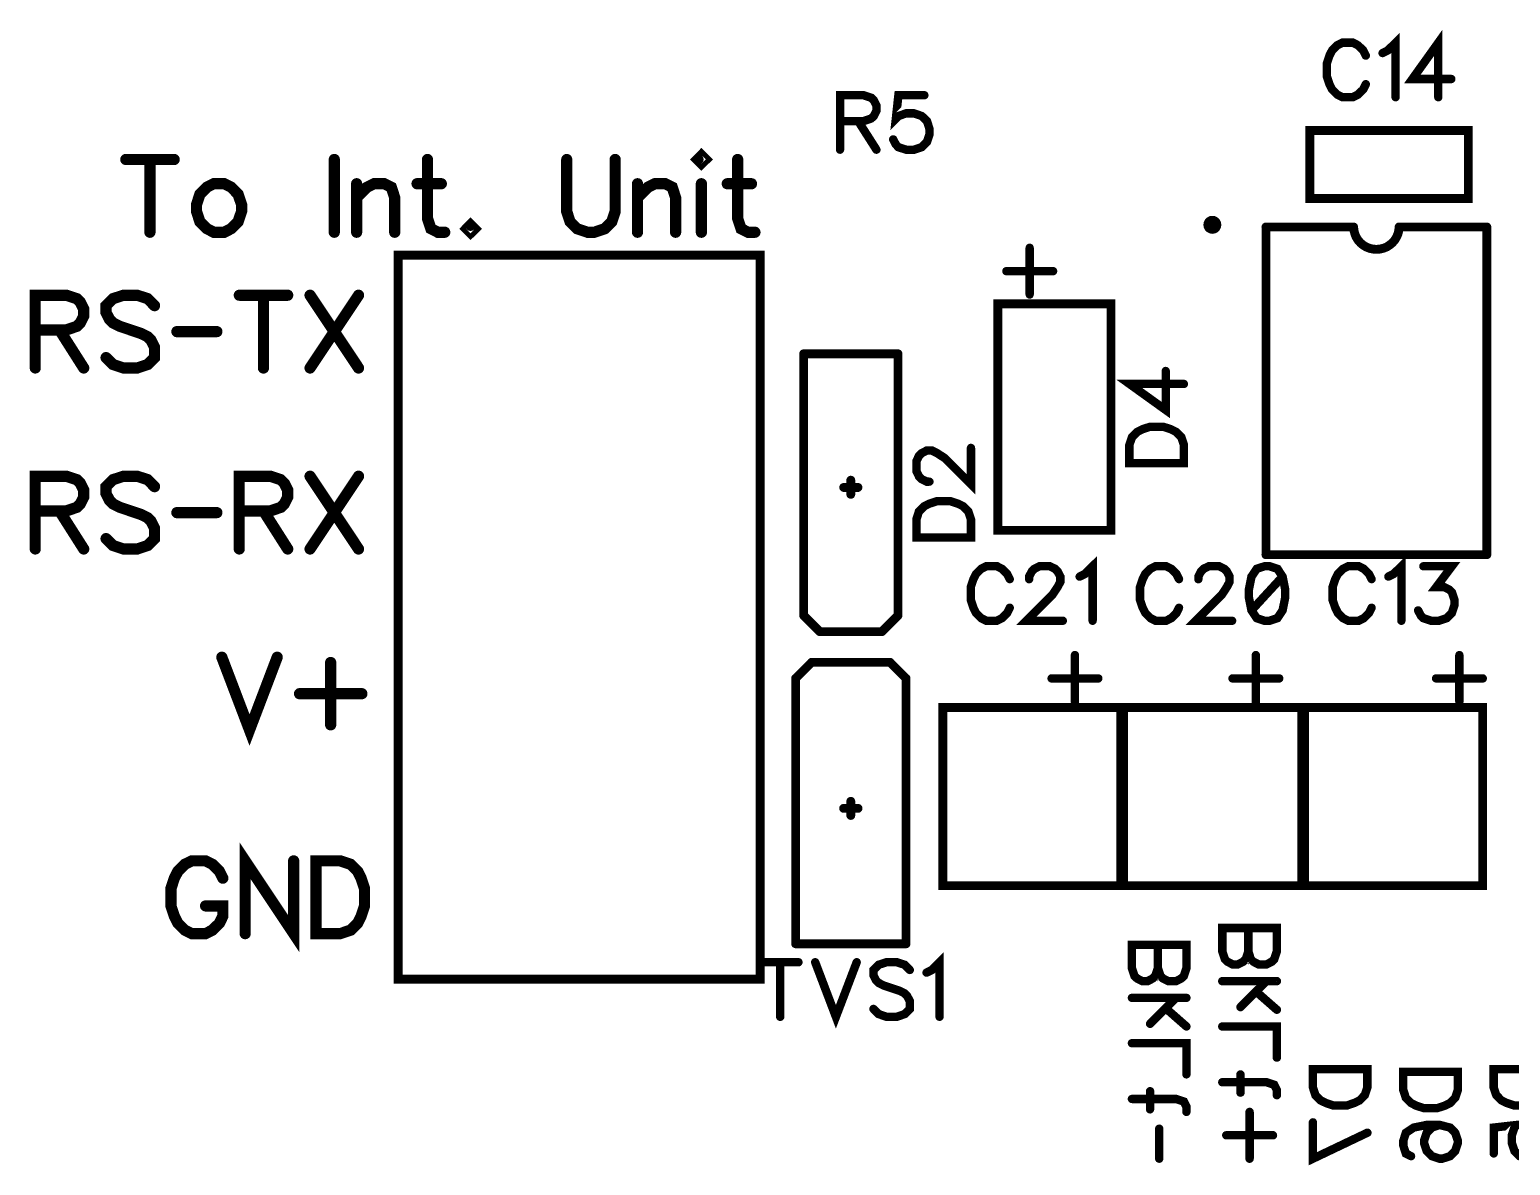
# Model space of a CAD drawing. Extents: x 0.01 to 6.15, y 0 to 8.66.
# Drawn here: x 0.092 to 1.729, y 3.075 to 4.33 of the extents above; entities that cross this region are included whole.
import ezdxf

# ---------------------------------------------------------------- set-up
doc = ezdxf.new("R2010")
doc.units = 0
doc.layers.add('Top_Silk', color=2, linetype='CONTINUOUS')

msp = doc.modelspace()

# ---------------------------------------------------------------- linework, layer by layer
at = {"layer": 'Top_Silk', "linetype": 'CONTINUOUS'}
for points, const_width in [([(1.5878, 4.3044), (1.5936, 4.3073), (1.6022, 4.3158), (1.6022, 4.2556)], 0.0093), ([(1.6494, 4.2556), (1.6494, 4.3158), (1.6207, 4.2757), (1.6637, 4.2757)], 0.0093), ([(1.5693, 4.3016), (1.5664, 4.3073), (1.5606, 4.313), (1.5549, 4.3159), (1.5435, 4.3159), (1.5377, 4.313), (1.532, 4.3073), (1.5291, 4.3016), (1.5262, 4.2929), (1.5262, 4.2786), (1.5291, 4.27), (1.532, 4.2642), (1.5377, 4.2585), (1.5435, 4.2556), (1.5549, 4.2556), (1.5606, 4.2585), (1.5664, 4.2642), (1.5693, 4.27)], 0.0093), ([(0.9881, 4.2291), (1.0139, 4.2291), (1.0225, 4.2321), (1.0255, 4.2349), (1.0283, 4.2406), (1.0283, 4.2464), (1.0255, 4.2521), (1.0225, 4.255), (1.0139, 4.2579), (0.9881, 4.2579), (0.9881, 4.1976)], 0.0093), ([(1.0813, 4.2578), (1.0526, 4.2578), (1.0498, 4.232), (1.0526, 4.2348), (1.0612, 4.2378), (1.0698, 4.2378), (1.0784, 4.2348), (1.0842, 4.2291), (1.087, 4.2205), (1.087, 4.2148), (1.0842, 4.2062), (1.0784, 4.2004), (1.0698, 4.1976), (1.0612, 4.1976), (1.0526, 4.2004), (1.0498, 4.2033), (1.0468, 4.209)], 0.0093), ([(1.0082, 4.2291), (1.0283, 4.1976)], 0.0093), ([(1.6826, 4.1436), (1.5073, 4.1436), (1.5073, 4.2188), (1.6826, 4.2188), (1.6826, 4.1436)], 0.0098), ([(0.1984, 4.1868), (0.252, 4.1868)], 0.0124), ([(0.2252, 4.1868), (0.2252, 4.1064)], 0.0124), ([(0.429, 4.1868), (0.429, 4.1064)], 0.0124), ([(0.532, 4.1868), (0.532, 4.1217), (0.5358, 4.1103), (0.5435, 4.1064), (0.5511, 4.1064)], 0.0124), ([(0.6859, 4.1868), (0.6859, 4.1294), (0.6897, 4.1179), (0.6974, 4.1103), (0.7089, 4.1064), (0.7165, 4.1064), (0.728, 4.1103), (0.7357, 4.1179), (0.7395, 4.1294), (0.7395, 4.1868)], 0.0124), ([(0.831, 4.1868), (0.8348, 4.183), (0.8387, 4.1868), (0.8348, 4.1907), (0.831, 4.1868)], 0.0124), ([(0.8749, 4.1868), (0.8749, 4.1217), (0.8787, 4.1103), (0.8864, 4.1064), (0.894, 4.1064)], 0.0124), ([(0.2958, 4.16), (0.2882, 4.1562), (0.2805, 4.1485), (0.2767, 4.137), (0.2767, 4.1294), (0.2805, 4.1179), (0.2882, 4.1103), (0.2958, 4.1064), (0.3073, 4.1064), (0.315, 4.1103), (0.3226, 4.1179), (0.3265, 4.1294), (0.3265, 4.137), (0.3226, 4.1485), (0.315, 4.1562), (0.3073, 4.16), (0.2958, 4.16)], 0.0124), ([(0.4537, 4.16), (0.4537, 4.1064)], 0.0124), ([(0.4537, 4.1447), (0.4652, 4.1562), (0.4729, 4.16), (0.4843, 4.16), (0.492, 4.1562), (0.4958, 4.1447), (0.4958, 4.1064)], 0.0124), ([(0.5205, 4.16), (0.5473, 4.16)], 0.0124), ([(0.7642, 4.16), (0.7642, 4.1064)], 0.0124), ([(0.7642, 4.1447), (0.7757, 4.1562), (0.7834, 4.16), (0.7948, 4.16), (0.8025, 4.1562), (0.8063, 4.1447), (0.8063, 4.1064)], 0.0124), ([(0.8348, 4.16), (0.8348, 4.1064)], 0.0124), ([(0.8634, 4.16), (0.8902, 4.16)], 0.0124), ([(0.5796, 4.1141), (0.5758, 4.1102), (0.5796, 4.1064), (0.5835, 4.1102), (0.5796, 4.1141)], 0.0124), ([(1.3996, 4.1096), (1.4012, 4.1099), (1.4026, 4.1106), (1.4037, 4.1117), (1.4044, 4.1131), (1.4046, 4.1146), (1.4044, 4.1162), (1.4037, 4.1175), (1.4026, 4.1186), (1.4012, 4.1194), (1.3996, 4.1196), (1.3981, 4.1194), (1.3967, 4.1186), (1.3956, 4.1175), (1.3949, 4.1162), (1.3947, 4.1146), (1.3949, 4.1131), (1.3956, 4.1117), (1.3967, 4.1106), (1.3981, 4.1099), (1.3996, 4.1096)], 0.0098), ([(1.4589, 4.1122), (1.4589, 3.7501)], 0.0098), ([(1.4589, 4.1122), (1.5558, 4.1122)], 0.0098), ([(1.5558, 4.1122), (1.5562, 4.1083), (1.5572, 4.1045), (1.5587, 4.1009), (1.5608, 4.0976), (1.5633, 4.0947), (1.5663, 4.0922), (1.5697, 4.0901), (1.5733, 4.0887), (1.5771, 4.0878), (1.581, 4.0875), (1.5849, 4.0878), (1.5887, 4.0887), (1.5923, 4.0901), (1.5956, 4.0922), (1.5986, 4.0947), (1.6012, 4.0976), (1.6032, 4.1009), (1.6048, 4.1045), (1.6057, 4.1083), (1.6061, 4.1122)], 0.0098), ([(1.6061, 4.1122), (1.703, 4.1122)], 0.0098), ([(1.703, 4.1122), (1.703, 3.7501)], 0.0098), ([(1.1977, 4.0892), (1.1977, 4.0376)], 0.0093), ([(0.4997, 4.081), (0.8997, 4.081), (0.8997, 3.281), (0.4997, 3.281), (0.4997, 4.081)], 0.0098), ([(1.1719, 4.0634), (1.2236, 4.0634)], 0.0093), ([(0.0984, 3.9985), (0.1328, 3.9985), (0.1443, 4.0024), (0.1482, 4.0062), (0.152, 4.0138), (0.152, 4.0215), (0.1482, 4.0291), (0.1443, 4.033), (0.1328, 4.0368), (0.0984, 4.0368), (0.0984, 3.9564)], 0.0124), ([(0.2303, 4.0253), (0.2227, 4.033), (0.2112, 4.0368), (0.1959, 4.0368), (0.1844, 4.033), (0.1767, 4.0253), (0.1767, 4.0177), (0.1806, 4.01), (0.1844, 4.0062), (0.192, 4.0024), (0.215, 3.9947), (0.2227, 3.9909), (0.2265, 3.987), (0.2303, 3.9794), (0.2303, 3.9679), (0.2227, 3.9603), (0.2112, 3.9564), (0.1959, 3.9564), (0.1844, 3.9603), (0.1767, 3.9679)], 0.0124), ([(0.3239, 4.0368), (0.3775, 4.0368)], 0.0124), ([(0.3507, 4.0368), (0.3507, 3.9564)], 0.0124), ([(0.4022, 4.0368), (0.4558, 3.9564)], 0.0124), ([(0.4558, 4.0368), (0.4022, 3.9564)], 0.0124), ([(1.2876, 4.0274), (1.1624, 4.0274), (1.1624, 3.777), (1.2876, 3.777), (1.2876, 4.0274)], 0.0098), ([(0.1252, 3.9985), (0.152, 3.9564)], 0.0124), ([(0.255, 3.9966), (0.2992, 3.9966)], 0.0124), ([(0.9478, 3.9721), (0.9478, 3.6829)], 0.0098), ([(0.9478, 3.9721), (1.0521, 3.9721)], 0.0098), ([(1.0521, 3.9721), (1.0521, 3.6829)], 0.0098), ([(1.3682, 3.9388), (1.308, 3.9388), (1.3481, 3.91), (1.3481, 3.9531)], 0.0093), ([(1.3079, 3.8513), (1.3682, 3.8513), (1.3682, 3.8714), (1.3653, 3.88), (1.3596, 3.8858), (1.3538, 3.8887), (1.3453, 3.8915), (1.3309, 3.8915), (1.3223, 3.8887), (1.3166, 3.8858), (1.3108, 3.88), (1.3079, 3.8714), (1.3079, 3.8513)], 0.0093), ([(1.0869, 3.8308), (1.084, 3.8308), (1.0783, 3.8336), (1.0754, 3.8365), (1.0726, 3.8423), (1.0726, 3.8537), (1.0754, 3.8594), (1.0783, 3.8623), (1.084, 3.8652), (1.0897, 3.8652), (1.0955, 3.8623), (1.1041, 3.8566), (1.1328, 3.8279), (1.1328, 3.8681)], 0.0093), ([(0.0984, 3.7985), (0.1328, 3.7985), (0.1443, 3.8024), (0.1482, 3.8062), (0.152, 3.8138), (0.152, 3.8215), (0.1482, 3.8291), (0.1443, 3.833), (0.1328, 3.8368), (0.0984, 3.8368), (0.0984, 3.7564)], 0.0124), ([(0.2303, 3.8253), (0.2227, 3.833), (0.2112, 3.8368), (0.1959, 3.8368), (0.1844, 3.833), (0.1767, 3.8253), (0.1767, 3.8177), (0.1806, 3.81), (0.1844, 3.8062), (0.192, 3.8024), (0.215, 3.7947), (0.2227, 3.7909), (0.2265, 3.787), (0.2303, 3.7794), (0.2303, 3.7679), (0.2227, 3.7603), (0.2112, 3.7564), (0.1959, 3.7564), (0.1844, 3.7603), (0.1767, 3.7679)], 0.0124), ([(0.3239, 3.7985), (0.3583, 3.7985), (0.3698, 3.8024), (0.3737, 3.8062), (0.3775, 3.8138), (0.3775, 3.8215), (0.3737, 3.8291), (0.3698, 3.833), (0.3583, 3.8368), (0.3239, 3.8368), (0.3239, 3.7564)], 0.0124), ([(0.4022, 3.8368), (0.4558, 3.7564)], 0.0124), ([(0.4558, 3.8368), (0.4022, 3.7564)], 0.0124), ([(1, 3.8324), (1, 3.8168)], 0.0098), ([(0.9922, 3.8244), (1.0078, 3.8244)], 0.0098), ([(0.1252, 3.7985), (0.152, 3.7564)], 0.0124), ([(0.255, 3.7966), (0.2992, 3.7966)], 0.0124), ([(0.3507, 3.7985), (0.3775, 3.7564)], 0.0124), ([(1.0725, 3.7692), (1.1328, 3.7692), (1.1328, 3.7892), (1.1299, 3.7979), (1.1242, 3.8036), (1.1184, 3.8065), (1.1098, 3.8093), (1.0954, 3.8093), (1.0868, 3.8065), (1.0811, 3.8036), (1.0753, 3.7979), (1.0725, 3.7892), (1.0725, 3.7692)], 0.0093), ([(1.4589, 3.7501), (1.703, 3.7501)], 0.0098), ([(1.1757, 3.7231), (1.1728, 3.7288), (1.1671, 3.7345), (1.1614, 3.7374), (1.1499, 3.7374), (1.1441, 3.7345), (1.1384, 3.7288), (1.1355, 3.7231), (1.1326, 3.7144), (1.1326, 3.7001), (1.1355, 3.6915), (1.1384, 3.6857), (1.1441, 3.68), (1.1499, 3.6771), (1.1614, 3.6771), (1.1671, 3.68), (1.1728, 3.6857), (1.1757, 3.6915)], 0.0093), ([(1.1971, 3.723), (1.1971, 3.7259), (1.2, 3.7316), (1.2028, 3.7345), (1.2086, 3.7373), (1.2201, 3.7373), (1.2258, 3.7345), (1.2286, 3.7316), (1.2316, 3.7259), (1.2316, 3.7201), (1.2286, 3.7144), (1.2229, 3.7058), (1.1942, 3.6771), (1.2344, 3.6771)], 0.0093), ([(1.2529, 3.7259), (1.2587, 3.7288), (1.2673, 3.7373), (1.2673, 3.6771)], 0.0093), ([(1.3628, 3.7231), (1.3599, 3.7288), (1.3542, 3.7345), (1.3485, 3.7374), (1.337, 3.7374), (1.3312, 3.7345), (1.3255, 3.7288), (1.3226, 3.7231), (1.3197, 3.7144), (1.3197, 3.7001), (1.3226, 3.6915), (1.3255, 3.6857), (1.3312, 3.68), (1.337, 3.6771), (1.3485, 3.6771), (1.3542, 3.68), (1.3599, 3.6857), (1.3628, 3.6915)], 0.0093), ([(1.3842, 3.723), (1.3842, 3.7259), (1.3871, 3.7316), (1.3899, 3.7345), (1.3957, 3.7373), (1.4072, 3.7373), (1.4129, 3.7345), (1.4157, 3.7316), (1.4187, 3.7259), (1.4187, 3.7201), (1.4157, 3.7144), (1.41, 3.7058), (1.3813, 3.6771), (1.4215, 3.6771)], 0.0093), ([(1.4573, 3.7373), (1.4487, 3.7345), (1.4429, 3.7259), (1.44, 3.7115), (1.44, 3.7029), (1.4429, 3.6886), (1.4487, 3.68), (1.4573, 3.6771), (1.463, 3.6771), (1.4716, 3.68), (1.4773, 3.6886), (1.4802, 3.7029), (1.4802, 3.7115), (1.4773, 3.7259), (1.4716, 3.7345), (1.463, 3.7373), (1.4573, 3.7373)], 0.0093), ([(1.5757, 3.7231), (1.5728, 3.7288), (1.5671, 3.7345), (1.5614, 3.7374), (1.5499, 3.7374), (1.5441, 3.7345), (1.5384, 3.7288), (1.5355, 3.7231), (1.5326, 3.7144), (1.5326, 3.7001), (1.5355, 3.6915), (1.5384, 3.6857), (1.5441, 3.68), (1.5499, 3.6771), (1.5614, 3.6771), (1.5671, 3.68), (1.5728, 3.6857), (1.5757, 3.6915)], 0.0093), ([(1.5942, 3.7259), (1.6, 3.7288), (1.6086, 3.7373), (1.6086, 3.6771)], 0.0093), ([(1.6329, 3.7373), (1.6644, 3.7373), (1.6472, 3.7144), (1.6558, 3.7144), (1.6616, 3.7115), (1.6644, 3.7087), (1.6673, 3.7001), (1.6673, 3.6943), (1.6644, 3.6857), (1.6587, 3.68), (1.6501, 3.6771), (1.6415, 3.6771), (1.6329, 3.68), (1.63, 3.6829), (1.6271, 3.6886)], 0.0093), ([(1.4773, 3.7259), (1.4429, 3.6886)], 0.0093), ([(0.9478, 3.6829), (0.9656, 3.6651)], 0.0098), ([(1.0521, 3.6829), (1.0344, 3.6651)], 0.0098), ([(0.9656, 3.6651), (1.0344, 3.6651)], 0.0098), ([(0.3047, 3.6368), (0.3353, 3.5564), (0.3659, 3.6368)], 0.0124), ([(0.425, 3.631), (0.425, 3.5621)], 0.0124), ([(0.939, 3.6135), (0.9567, 3.6312)], 0.0098), ([(1.0433, 3.6312), (0.9567, 3.6312)], 0.0098), ([(1.061, 3.6135), (1.0433, 3.6312)], 0.0098), ([(1.2477, 3.6392), (1.2477, 3.5876)], 0.0093), ([(1.4477, 3.6392), (1.4477, 3.5876)], 0.0093), ([(1.6727, 3.6392), (1.6727, 3.5876)], 0.0093), ([(0.939, 3.3202), (0.939, 3.6135)], 0.0098), ([(1.061, 3.3202), (1.061, 3.6135)], 0.0098), ([(1.2219, 3.6134), (1.2736, 3.6134)], 0.0093), ([(1.4219, 3.6134), (1.4736, 3.6134)], 0.0093), ([(1.6469, 3.6134), (1.6986, 3.6134)], 0.0093), ([(0.3906, 3.5965), (0.4595, 3.5965)], 0.0124), ([(1.2984, 3.5812), (1.1016, 3.5812), (1.1016, 3.3844), (1.2984, 3.3844), (1.2984, 3.5812)], 0.0098), ([(1.4984, 3.5812), (1.3016, 3.5812), (1.3016, 3.3844), (1.4984, 3.3844), (1.4984, 3.5812)], 0.0098), ([(1.6984, 3.5812), (1.5016, 3.5812), (1.5016, 3.3844), (1.6984, 3.3844), (1.6984, 3.5812)], 0.0098), ([(1.0079, 3.4698), (0.992, 3.4698)], 0.0098), ([(1, 3.462), (1, 3.4776)], 0.0098), ([(0.3841, 3.4118), (0.3841, 3.3314), (0.3305, 3.4118), (0.3305, 3.3314)], 0.0124), ([(0.3058, 3.3927), (0.302, 3.4003), (0.2943, 3.408), (0.2867, 3.4118), (0.2714, 3.4118), (0.2637, 3.408), (0.2561, 3.4003), (0.2522, 3.3927), (0.2484, 3.3812), (0.2484, 3.362), (0.2522, 3.3506), (0.2561, 3.3429), (0.2637, 3.3353), (0.2714, 3.3314), (0.2867, 3.3314), (0.2943, 3.3353), (0.302, 3.3429), (0.3058, 3.3506), (0.3058, 3.362), (0.2867, 3.362)], 0.0124), ([(0.4088, 3.4118), (0.4088, 3.3314), (0.4356, 3.3314), (0.4471, 3.3353), (0.4548, 3.3429), (0.4586, 3.3506), (0.4624, 3.362), (0.4624, 3.3812), (0.4586, 3.3927), (0.4548, 3.4003), (0.4471, 3.408), (0.4356, 3.4118), (0.4088, 3.4118)], 0.0124), ([(1.4107, 3.3376), (1.4709, 3.3376), (1.4709, 3.3117), (1.468, 3.3031), (1.4652, 3.3003), (1.4595, 3.2974), (1.4508, 3.2974), (1.4451, 3.3003), (1.4422, 3.3031), (1.4394, 3.3117), (1.4365, 3.3031), (1.4336, 3.3003), (1.4279, 3.2974), (1.4221, 3.2974), (1.4164, 3.3003), (1.4135, 3.3031), (1.4107, 3.3117), (1.4107, 3.3376)], 0.0093), ([(1.4394, 3.3376), (1.4394, 3.3117)], 0.0093), ([(1.061, 3.3202), (0.939, 3.3202)], 0.0098), ([(1.3107, 3.3191), (1.371, 3.3191), (1.371, 3.2932), (1.3681, 3.2846), (1.3652, 3.2818), (1.3595, 3.2789), (1.3509, 3.2789), (1.3451, 3.2818), (1.3423, 3.2846), (1.3394, 3.2932), (1.3365, 3.2846), (1.3337, 3.2818), (1.328, 3.2789), (1.3222, 3.2789), (1.3165, 3.2818), (1.3136, 3.2846), (1.3107, 3.2932), (1.3107, 3.3191)], 0.0093), ([(1.3394, 3.3191), (1.3394, 3.2932)], 0.0093), ([(1.0837, 3.2883), (1.0895, 3.2912), (1.0981, 3.2998), (1.0981, 3.2395)], 0.0093), ([(0.9019, 3.2998), (0.942, 3.2998)], 0.0093), ([(0.922, 3.2998), (0.922, 3.2395)], 0.0093), ([(0.9606, 3.2998), (0.9835, 3.2395), (1.0065, 3.2998)], 0.0093), ([(1.0652, 3.2912), (1.0595, 3.297), (1.0509, 3.2998), (1.0394, 3.2998), (1.0308, 3.297), (1.025, 3.2912), (1.025, 3.2855), (1.0279, 3.2797), (1.0308, 3.2769), (1.0365, 3.274), (1.0537, 3.2683), (1.0595, 3.2654), (1.0623, 3.2625), (1.0652, 3.2568), (1.0652, 3.2482), (1.0595, 3.2425), (1.0509, 3.2395), (1.0394, 3.2395), (1.0308, 3.2425), (1.025, 3.2482)], 0.0093), ([(1.4107, 3.2789), (1.4709, 3.2789)], 0.0093), ([(1.4307, 3.2502), (1.4595, 3.2789)], 0.0093), ([(1.3107, 3.2604), (1.371, 3.2604)], 0.0093), ([(1.3308, 3.2317), (1.3595, 3.2604)], 0.0093), ([(1.448, 3.2674), (1.4709, 3.2473)], 0.0093), ([(1.3481, 3.2489), (1.371, 3.2288)], 0.0093), ([(1.4107, 3.2288), (1.4709, 3.2288), (1.4709, 3.1944)], 0.0093), ([(1.3107, 3.2103), (1.371, 3.2103), (1.371, 3.1759)], 0.0093), ([(1.4307, 3.1758), (1.4307, 3.1557)], 0.0093), ([(1.5108, 3.1816), (1.571, 3.1816), (1.571, 3.1615), (1.5681, 3.1529), (1.5624, 3.1471), (1.5566, 3.1443), (1.5481, 3.1414), (1.5337, 3.1414), (1.5251, 3.1443), (1.5194, 3.1471), (1.5136, 3.1529), (1.5108, 3.1615), (1.5108, 3.1816)], 0.0093), ([(1.6107, 3.1787), (1.671, 3.1787), (1.671, 3.1586), (1.6681, 3.15), (1.6624, 3.1442), (1.6566, 3.1413), (1.648, 3.1385), (1.6336, 3.1385), (1.625, 3.1413), (1.6193, 3.1442), (1.6135, 3.15), (1.6107, 3.1586), (1.6107, 3.1787)], 0.0093), ([(1.7106, 3.1816), (1.7709, 3.1816), (1.7709, 3.1615), (1.768, 3.1529), (1.7623, 3.1471), (1.7565, 3.1443), (1.748, 3.1414), (1.7336, 3.1414), (1.725, 3.1443), (1.7192, 3.1471), (1.7135, 3.1529), (1.7106, 3.1615), (1.7106, 3.1816)], 0.0093), ([(1.3308, 3.1573), (1.3308, 3.1372)], 0.0093), ([(1.4107, 3.1672), (1.4595, 3.1672), (1.468, 3.1644), (1.4709, 3.1586), (1.4709, 3.1529)], 0.0093), ([(1.3107, 3.1487), (1.3595, 3.1487), (1.3681, 3.1459), (1.371, 3.1401), (1.371, 3.1344)], 0.0093), ([(1.4409, 3.1344), (1.4409, 3.0827)], 0.0093), ([(1.571, 3.1114), (1.5108, 3.0827), (1.5108, 3.1229)], 0.0093), ([(1.7107, 3.0885), (1.7107, 3.1171), (1.7365, 3.12), (1.7336, 3.1171), (1.7307, 3.1085), (1.7307, 3.0999), (1.7336, 3.0913), (1.7393, 3.0855), (1.748, 3.0827), (1.7537, 3.0827), (1.7623, 3.0855), (1.7681, 3.0913), (1.7709, 3.0999), (1.7709, 3.1085), (1.7681, 3.1171), (1.7651, 3.12), (1.7594, 3.1229)], 0.0093), ([(1.3409, 3.1159), (1.3409, 3.0827)], 0.0093), ([(1.415, 3.1086), (1.4667, 3.1086)], 0.0093), ([(1.6193, 3.0855), (1.6136, 3.0884), (1.6108, 3.097), (1.6108, 3.1027), (1.6136, 3.1113), (1.6222, 3.1171), (1.6366, 3.12), (1.6509, 3.12), (1.6624, 3.1171), (1.6681, 3.1113), (1.671, 3.1027), (1.671, 3.0999), (1.6681, 3.0913), (1.6624, 3.0855), (1.6537, 3.0827), (1.6509, 3.0827), (1.6423, 3.0855), (1.6366, 3.0913), (1.6337, 3.0999), (1.6337, 3.1027), (1.6366, 3.1113), (1.6423, 3.1171), (1.6509, 3.12)], 0.0093)]:
    msp.add_lwpolyline(points, dxfattribs=dict(at, const_width=const_width))
for points, const_width in [([(1.5669, 4.3016, 1), (1.5716, 4.3016, 1), (1.5669, 4.3016, 1)], 0.0046), ([(1.5855, 4.3044, 1), (1.5901, 4.3044, 1), (1.5855, 4.3044, 1)], 0.0046), ([(1.5669, 4.27, 1), (1.5716, 4.27, 1), (1.5669, 4.27, 1)], 0.0046), ([(1.6614, 4.2757, 1), (1.6661, 4.2757, 1), (1.6614, 4.2757, 1)], 0.0046), ([(1.0789, 4.2578, 1), (1.0836, 4.2578, 1), (1.0789, 4.2578, 1)], 0.0046), ([(1.5999, 4.2556, 1), (1.6045, 4.2556, 1), (1.5999, 4.2556, 1)], 0.0046), ([(1.6471, 4.2556, 1), (1.6517, 4.2556, 1), (1.6471, 4.2556, 1)], 0.0046), ([(0.9858, 4.2291, 1), (0.9904, 4.2291, 1), (0.9858, 4.2291, 1)], 0.0046), ([(1.0059, 4.2291, 1), (1.0105, 4.2291, 1), (1.0059, 4.2291, 1)], 0.0046), ([(1.0445, 4.209, 1), (1.0492, 4.209, 1), (1.0445, 4.209, 1)], 0.0046), ([(0.1954, 4.1868, 1), (0.2015, 4.1868, 1), (0.1954, 4.1868, 1)], 0.0062), ([(0.2221, 4.1868, 1), (0.2283, 4.1868, 1), (0.2221, 4.1868, 1)], 0.0062), ([(0.2489, 4.1868, 1), (0.2551, 4.1868, 1), (0.2489, 4.1868, 1)], 0.0062), ([(0.4259, 4.1868, 1), (0.4321, 4.1868, 1), (0.4259, 4.1868, 1)], 0.0062), ([(0.5289, 4.1868, 1), (0.5351, 4.1868, 1), (0.5289, 4.1868, 1)], 0.0062), ([(0.6829, 4.1868, 1), (0.689, 4.1868, 1), (0.6829, 4.1868, 1)], 0.0062), ([(0.7364, 4.1868, 1), (0.7426, 4.1868, 1), (0.7364, 4.1868, 1)], 0.0062), ([(0.8279, 4.1868, 1), (0.8341, 4.1868, 1), (0.8279, 4.1868, 1)], 0.0062), ([(0.8718, 4.1868, 1), (0.878, 4.1868, 1), (0.8718, 4.1868, 1)], 0.0062), ([(0.9858, 4.1976, 1), (0.9904, 4.1976, 1), (0.9858, 4.1976, 1)], 0.0046), ([(1.026, 4.1976, 1), (1.0306, 4.1976, 1), (1.026, 4.1976, 1)], 0.0046), ([(0.2927, 4.16, 1), (0.2989, 4.16, 1), (0.2927, 4.16, 1)], 0.0062), ([(0.4506, 4.16, 1), (0.4568, 4.16, 1), (0.4506, 4.16, 1)], 0.0062), ([(0.5174, 4.16, 1), (0.5236, 4.16, 1), (0.5174, 4.16, 1)], 0.0062), ([(0.5442, 4.16, 1), (0.5504, 4.16, 1), (0.5442, 4.16, 1)], 0.0062), ([(0.7611, 4.16, 1), (0.7673, 4.16, 1), (0.7611, 4.16, 1)], 0.0062), ([(0.8317, 4.16, 1), (0.8379, 4.16, 1), (0.8317, 4.16, 1)], 0.0062), ([(0.8603, 4.16, 1), (0.8665, 4.16, 1), (0.8603, 4.16, 1)], 0.0062), ([(0.8871, 4.16, 1), (0.8933, 4.16, 1), (0.8871, 4.16, 1)], 0.0062), ([(0.4506, 4.1447, 1), (0.4568, 4.1447, 1), (0.4506, 4.1447, 1)], 0.0062), ([(0.7611, 4.1447, 1), (0.7673, 4.1447, 1), (0.7611, 4.1447, 1)], 0.0062), ([(0.2221, 4.1064, 1), (0.2283, 4.1064, 1), (0.2221, 4.1064, 1)], 0.0062), ([(0.4259, 4.1064, 1), (0.4321, 4.1064, 1), (0.4259, 4.1064, 1)], 0.0062), ([(0.4506, 4.1064, 1), (0.4568, 4.1064, 1), (0.4506, 4.1064, 1)], 0.0062), ([(0.4927, 4.1064, 1), (0.4989, 4.1064, 1), (0.4927, 4.1064, 1)], 0.0062), ([(0.548, 4.1064, 1), (0.5542, 4.1064, 1), (0.548, 4.1064, 1)], 0.0062), ([(0.5765, 4.1141, 1), (0.5827, 4.1141, 1), (0.5765, 4.1141, 1)], 0.0062), ([(0.7611, 4.1064, 1), (0.7673, 4.1064, 1), (0.7611, 4.1064, 1)], 0.0062), ([(0.8032, 4.1064, 1), (0.8094, 4.1064, 1), (0.8032, 4.1064, 1)], 0.0062), ([(0.8317, 4.1064, 1), (0.8379, 4.1064, 1), (0.8317, 4.1064, 1)], 0.0062), ([(0.8909, 4.1064, 1), (0.8971, 4.1064, 1), (0.8909, 4.1064, 1)], 0.0062), ([(1.3972, 4.1096, 1), (1.4021, 4.1096, 1), (1.3972, 4.1096, 1)], 0.0049), ([(1.4564, 4.1122, 1), (1.4613, 4.1122, 1), (1.4564, 4.1122, 1)], 0.0049), ([(1.4564, 4.1122, 1), (1.4613, 4.1122, 1), (1.4564, 4.1122, 1)], 0.0049), ([(1.5534, 4.1122, 1), (1.5583, 4.1122, 1), (1.5534, 4.1122, 1)], 0.0049), ([(1.5534, 4.1122, 1), (1.5583, 4.1122, 1), (1.5534, 4.1122, 1)], 0.0049), ([(1.6036, 4.1122, 1), (1.6086, 4.1122, 1), (1.6036, 4.1122, 1)], 0.0049), ([(1.6036, 4.1122, 1), (1.6086, 4.1122, 1), (1.6036, 4.1122, 1)], 0.0049), ([(1.7006, 4.1122, 1), (1.7055, 4.1122, 1), (1.7006, 4.1122, 1)], 0.0049), ([(1.7006, 4.1122, 1), (1.7055, 4.1122, 1), (1.7006, 4.1122, 1)], 0.0049), ([(1.1954, 4.0892, 1), (1.2, 4.0892, 1), (1.1954, 4.0892, 1)], 0.0046), ([(1.1696, 4.0634, 1), (1.1742, 4.0634, 1), (1.1696, 4.0634, 1)], 0.0046), ([(1.2212, 4.0634, 1), (1.2259, 4.0634, 1), (1.2212, 4.0634, 1)], 0.0046), ([(0.2272, 4.0253, 1), (0.2334, 4.0253, 1), (0.2272, 4.0253, 1)], 0.0062), ([(0.3209, 4.0368, 1), (0.327, 4.0368, 1), (0.3209, 4.0368, 1)], 0.0062), ([(0.3476, 4.0368, 1), (0.3538, 4.0368, 1), (0.3476, 4.0368, 1)], 0.0062), ([(0.3744, 4.0368, 1), (0.3806, 4.0368, 1), (0.3744, 4.0368, 1)], 0.0062), ([(0.3991, 4.0368, 1), (0.4053, 4.0368, 1), (0.3991, 4.0368, 1)], 0.0062), ([(0.4527, 4.0368, 1), (0.4589, 4.0368, 1), (0.4527, 4.0368, 1)], 0.0062), ([(1.1954, 4.0376, 1), (1.2, 4.0376, 1), (1.1954, 4.0376, 1)], 0.0046), ([(0.0954, 3.9985, 1), (0.1015, 3.9985, 1), (0.0954, 3.9985, 1)], 0.0062), ([(0.1221, 3.9985, 1), (0.1283, 3.9985, 1), (0.1221, 3.9985, 1)], 0.0062), ([(0.2519, 3.9966, 1), (0.2581, 3.9966, 1), (0.2519, 3.9966, 1)], 0.0062), ([(0.2962, 3.9966, 1), (0.3023, 3.9966, 1), (0.2962, 3.9966, 1)], 0.0062), ([(0.0954, 3.9564, 1), (0.1015, 3.9564, 1), (0.0954, 3.9564, 1)], 0.0062), ([(0.1489, 3.9564, 1), (0.1551, 3.9564, 1), (0.1489, 3.9564, 1)], 0.0062), ([(0.1736, 3.9679, 1), (0.1798, 3.9679, 1), (0.1736, 3.9679, 1)], 0.0062), ([(0.3476, 3.9564, 1), (0.3538, 3.9564, 1), (0.3476, 3.9564, 1)], 0.0062), ([(0.3991, 3.9564, 1), (0.4053, 3.9564, 1), (0.3991, 3.9564, 1)], 0.0062), ([(0.4527, 3.9564, 1), (0.4589, 3.9564, 1), (0.4527, 3.9564, 1)], 0.0062), ([(0.9454, 3.9721, 1), (0.9503, 3.9721, 1), (0.9454, 3.9721, 1)], 0.0049), ([(0.9454, 3.9721, 1), (0.9503, 3.9721, 1), (0.9454, 3.9721, 1)], 0.0049), ([(1.0497, 3.9721, 1), (1.0546, 3.9721, 1), (1.0497, 3.9721, 1)], 0.0049), ([(1.0497, 3.9721, 1), (1.0546, 3.9721, 1), (1.0497, 3.9721, 1)], 0.0049), ([(1.3458, 3.9531, 1), (1.3504, 3.9531, 1), (1.3458, 3.9531, 1)], 0.0046), ([(1.3659, 3.9388, 1), (1.3705, 3.9388, 1), (1.3659, 3.9388, 1)], 0.0046), ([(1.1305, 3.8681, 1), (1.1351, 3.8681, 1), (1.1305, 3.8681, 1)], 0.0046), ([(1.3056, 3.8513, 1), (1.3102, 3.8513, 1), (1.3056, 3.8513, 1)], 0.0046), ([(0.2272, 3.8253, 1), (0.2334, 3.8253, 1), (0.2272, 3.8253, 1)], 0.0062), ([(0.3991, 3.8368, 1), (0.4053, 3.8368, 1), (0.3991, 3.8368, 1)], 0.0062), ([(0.4527, 3.8368, 1), (0.4589, 3.8368, 1), (0.4527, 3.8368, 1)], 0.0062), ([(0.9975, 3.8324, 1), (1.0024, 3.8324, 1), (0.9975, 3.8324, 1)], 0.0049), ([(1.0846, 3.8308, 1), (1.0892, 3.8308, 1), (1.0846, 3.8308, 1)], 0.0046), ([(0.9897, 3.8244, 1), (0.9946, 3.8244, 1), (0.9897, 3.8244, 1)], 0.0049), ([(0.9975, 3.8168, 1), (1.0024, 3.8168, 1), (0.9975, 3.8168, 1)], 0.0049), ([(1.0053, 3.8244, 1), (1.0103, 3.8244, 1), (1.0053, 3.8244, 1)], 0.0049), ([(0.0954, 3.7985, 1), (0.1015, 3.7985, 1), (0.0954, 3.7985, 1)], 0.0062), ([(0.1221, 3.7985, 1), (0.1283, 3.7985, 1), (0.1221, 3.7985, 1)], 0.0062), ([(0.2519, 3.7966, 1), (0.2581, 3.7966, 1), (0.2519, 3.7966, 1)], 0.0062), ([(0.2962, 3.7966, 1), (0.3023, 3.7966, 1), (0.2962, 3.7966, 1)], 0.0062), ([(0.3209, 3.7985, 1), (0.327, 3.7985, 1), (0.3209, 3.7985, 1)], 0.0062), ([(0.3476, 3.7985, 1), (0.3538, 3.7985, 1), (0.3476, 3.7985, 1)], 0.0062), ([(0.1736, 3.7679, 1), (0.1798, 3.7679, 1), (0.1736, 3.7679, 1)], 0.0062), ([(1.0702, 3.7692, 1), (1.0748, 3.7692, 1), (1.0702, 3.7692, 1)], 0.0046), ([(0.0954, 3.7564, 1), (0.1015, 3.7564, 1), (0.0954, 3.7564, 1)], 0.0062), ([(0.1489, 3.7564, 1), (0.1551, 3.7564, 1), (0.1489, 3.7564, 1)], 0.0062), ([(0.3209, 3.7564, 1), (0.327, 3.7564, 1), (0.3209, 3.7564, 1)], 0.0062), ([(0.3744, 3.7564, 1), (0.3806, 3.7564, 1), (0.3744, 3.7564, 1)], 0.0062), ([(0.3991, 3.7564, 1), (0.4053, 3.7564, 1), (0.3991, 3.7564, 1)], 0.0062), ([(0.4527, 3.7564, 1), (0.4589, 3.7564, 1), (0.4527, 3.7564, 1)], 0.0062), ([(1.4564, 3.7501, 1), (1.4613, 3.7501, 1), (1.4564, 3.7501, 1)], 0.0049), ([(1.4564, 3.7501, 1), (1.4613, 3.7501, 1), (1.4564, 3.7501, 1)], 0.0049), ([(1.7006, 3.7501, 1), (1.7055, 3.7501, 1), (1.7006, 3.7501, 1)], 0.0049), ([(1.7006, 3.7501, 1), (1.7055, 3.7501, 1), (1.7006, 3.7501, 1)], 0.0049), ([(1.455, 3.7373, 1), (1.4596, 3.7373, 1), (1.455, 3.7373, 1)], 0.0046), ([(1.6306, 3.7373, 1), (1.6352, 3.7373, 1), (1.6306, 3.7373, 1)], 0.0046), ([(1.1734, 3.7231, 1), (1.178, 3.7231, 1), (1.1734, 3.7231, 1)], 0.0046), ([(1.1948, 3.723, 1), (1.1994, 3.723, 1), (1.1948, 3.723, 1)], 0.0046), ([(1.2506, 3.7259, 1), (1.2552, 3.7259, 1), (1.2506, 3.7259, 1)], 0.0046), ([(1.3605, 3.7231, 1), (1.3651, 3.7231, 1), (1.3605, 3.7231, 1)], 0.0046), ([(1.3819, 3.723, 1), (1.3865, 3.723, 1), (1.3819, 3.723, 1)], 0.0046), ([(1.475, 3.7259, 1), (1.4796, 3.7259, 1), (1.475, 3.7259, 1)], 0.0046), ([(1.5734, 3.7231, 1), (1.578, 3.7231, 1), (1.5734, 3.7231, 1)], 0.0046), ([(1.5919, 3.7259, 1), (1.5965, 3.7259, 1), (1.5919, 3.7259, 1)], 0.0046), ([(0.9454, 3.6829, 1), (0.9503, 3.6829, 1), (0.9454, 3.6829, 1)], 0.0049), ([(0.9454, 3.6829, 1), (0.9503, 3.6829, 1), (0.9454, 3.6829, 1)], 0.0049), ([(1.0497, 3.6829, 1), (1.0546, 3.6829, 1), (1.0497, 3.6829, 1)], 0.0049), ([(1.0497, 3.6829, 1), (1.0546, 3.6829, 1), (1.0497, 3.6829, 1)], 0.0049), ([(1.1734, 3.6915, 1), (1.178, 3.6915, 1), (1.1734, 3.6915, 1)], 0.0046), ([(1.3605, 3.6915, 1), (1.3651, 3.6915, 1), (1.3605, 3.6915, 1)], 0.0046), ([(1.4406, 3.6886, 1), (1.4452, 3.6886, 1), (1.4406, 3.6886, 1)], 0.0046), ([(1.5734, 3.6915, 1), (1.578, 3.6915, 1), (1.5734, 3.6915, 1)], 0.0046), ([(1.6248, 3.6886, 1), (1.6294, 3.6886, 1), (1.6248, 3.6886, 1)], 0.0046), ([(0.9631, 3.6651, 1), (0.968, 3.6651, 1), (0.9631, 3.6651, 1)], 0.0049), ([(0.9631, 3.6651, 1), (0.968, 3.6651, 1), (0.9631, 3.6651, 1)], 0.0049), ([(1.032, 3.6651, 1), (1.0369, 3.6651, 1), (1.032, 3.6651, 1)], 0.0049), ([(1.032, 3.6651, 1), (1.0369, 3.6651, 1), (1.032, 3.6651, 1)], 0.0049), ([(1.2321, 3.6771, 1), (1.2367, 3.6771, 1), (1.2321, 3.6771, 1)], 0.0046), ([(1.265, 3.6771, 1), (1.2696, 3.6771, 1), (1.265, 3.6771, 1)], 0.0046), ([(1.4192, 3.6771, 1), (1.4238, 3.6771, 1), (1.4192, 3.6771, 1)], 0.0046), ([(1.6063, 3.6771, 1), (1.6109, 3.6771, 1), (1.6063, 3.6771, 1)], 0.0046), ([(0.3016, 3.6368, 1), (0.3078, 3.6368, 1), (0.3016, 3.6368, 1)], 0.0062), ([(0.3628, 3.6368, 1), (0.369, 3.6368, 1), (0.3628, 3.6368, 1)], 0.0062), ([(0.4219, 3.631, 1), (0.4281, 3.631, 1), (0.4219, 3.631, 1)], 0.0062), ([(0.9542, 3.6312, 1), (0.9591, 3.6312, 1), (0.9542, 3.6312, 1)], 0.0049), ([(0.9542, 3.6312, 1), (0.9591, 3.6312, 1), (0.9542, 3.6312, 1)], 0.0049), ([(1.0408, 3.6312, 1), (1.0458, 3.6312, 1), (1.0408, 3.6312, 1)], 0.0049), ([(1.0408, 3.6312, 1), (1.0458, 3.6312, 1), (1.0408, 3.6312, 1)], 0.0049), ([(1.2454, 3.6392, 1), (1.25, 3.6392, 1), (1.2454, 3.6392, 1)], 0.0046), ([(1.4454, 3.6392, 1), (1.45, 3.6392, 1), (1.4454, 3.6392, 1)], 0.0046), ([(1.6704, 3.6392, 1), (1.675, 3.6392, 1), (1.6704, 3.6392, 1)], 0.0046), ([(0.9365, 3.6135, 1), (0.9414, 3.6135, 1), (0.9365, 3.6135, 1)], 0.0049), ([(0.9365, 3.6135, 1), (0.9414, 3.6135, 1), (0.9365, 3.6135, 1)], 0.0049), ([(1.0585, 3.6135, 1), (1.0635, 3.6135, 1), (1.0585, 3.6135, 1)], 0.0049), ([(1.0585, 3.6135, 1), (1.0635, 3.6135, 1), (1.0585, 3.6135, 1)], 0.0049), ([(1.2196, 3.6134, 1), (1.2242, 3.6134, 1), (1.2196, 3.6134, 1)], 0.0046), ([(1.2712, 3.6134, 1), (1.2759, 3.6134, 1), (1.2712, 3.6134, 1)], 0.0046), ([(1.4196, 3.6134, 1), (1.4242, 3.6134, 1), (1.4196, 3.6134, 1)], 0.0046), ([(1.4712, 3.6134, 1), (1.4759, 3.6134, 1), (1.4712, 3.6134, 1)], 0.0046), ([(1.6446, 3.6134, 1), (1.6492, 3.6134, 1), (1.6446, 3.6134, 1)], 0.0046), ([(1.6962, 3.6134, 1), (1.7009, 3.6134, 1), (1.6962, 3.6134, 1)], 0.0046), ([(0.3875, 3.5965, 1), (0.3937, 3.5965, 1), (0.3875, 3.5965, 1)], 0.0062), ([(0.4564, 3.5965, 1), (0.4626, 3.5965, 1), (0.4564, 3.5965, 1)], 0.0062), ([(1.2454, 3.5876, 1), (1.25, 3.5876, 1), (1.2454, 3.5876, 1)], 0.0046), ([(1.4454, 3.5876, 1), (1.45, 3.5876, 1), (1.4454, 3.5876, 1)], 0.0046), ([(1.6704, 3.5876, 1), (1.675, 3.5876, 1), (1.6704, 3.5876, 1)], 0.0046), ([(0.4219, 3.5621, 1), (0.4281, 3.5621, 1), (0.4219, 3.5621, 1)], 0.0062), ([(0.9896, 3.4698, 1), (0.9945, 3.4698, 1), (0.9896, 3.4698, 1)], 0.0049), ([(0.9975, 3.4776, 1), (1.0024, 3.4776, 1), (0.9975, 3.4776, 1)], 0.0049), ([(1.0055, 3.4698, 1), (1.0104, 3.4698, 1), (1.0055, 3.4698, 1)], 0.0049), ([(0.9975, 3.462, 1), (1.0024, 3.462, 1), (0.9975, 3.462, 1)], 0.0049), ([(0.381, 3.4118, 1), (0.3872, 3.4118, 1), (0.381, 3.4118, 1)], 0.0062), ([(0.4057, 3.4118, 1), (0.4119, 3.4118, 1), (0.4057, 3.4118, 1)], 0.0062), ([(0.3027, 3.3927, 1), (0.3089, 3.3927, 1), (0.3027, 3.3927, 1)], 0.0062), ([(0.2836, 3.362, 1), (0.2898, 3.362, 1), (0.2836, 3.362, 1)], 0.0062), ([(1.4083, 3.3376, 1), (1.413, 3.3376, 1), (1.4083, 3.3376, 1)], 0.0046), ([(1.4371, 3.3376, 1), (1.4417, 3.3376, 1), (1.4371, 3.3376, 1)], 0.0046), ([(0.3274, 3.3314, 1), (0.3336, 3.3314, 1), (0.3274, 3.3314, 1)], 0.0062), ([(0.9365, 3.3202, 1), (0.9414, 3.3202, 1), (0.9365, 3.3202, 1)], 0.0049), ([(0.9365, 3.3202, 1), (0.9414, 3.3202, 1), (0.9365, 3.3202, 1)], 0.0049), ([(1.0585, 3.3202, 1), (1.0635, 3.3202, 1), (1.0585, 3.3202, 1)], 0.0049), ([(1.0585, 3.3202, 1), (1.0635, 3.3202, 1), (1.0585, 3.3202, 1)], 0.0049), ([(1.3084, 3.3191, 1), (1.313, 3.3191, 1), (1.3084, 3.3191, 1)], 0.0046), ([(1.3371, 3.3191, 1), (1.3417, 3.3191, 1), (1.3371, 3.3191, 1)], 0.0046), ([(1.4371, 3.3117, 1), (1.4417, 3.3117, 1), (1.4371, 3.3117, 1)], 0.0046), ([(0.8995, 3.2998, 1), (0.9042, 3.2998, 1), (0.8995, 3.2998, 1)], 0.0046), ([(0.9196, 3.2998, 1), (0.9243, 3.2998, 1), (0.9196, 3.2998, 1)], 0.0046), ([(0.9397, 3.2998, 1), (0.9444, 3.2998, 1), (0.9397, 3.2998, 1)], 0.0046), ([(0.9583, 3.2998, 1), (0.9629, 3.2998, 1), (0.9583, 3.2998, 1)], 0.0046), ([(1.0042, 3.2998, 1), (1.0088, 3.2998, 1), (1.0042, 3.2998, 1)], 0.0046), ([(1.0629, 3.2912, 1), (1.0675, 3.2912, 1), (1.0629, 3.2912, 1)], 0.0046), ([(1.0814, 3.2883, 1), (1.086, 3.2883, 1), (1.0814, 3.2883, 1)], 0.0046), ([(1.3371, 3.2932, 1), (1.3417, 3.2932, 1), (1.3371, 3.2932, 1)], 0.0046), ([(1.4083, 3.2789, 1), (1.413, 3.2789, 1), (1.4083, 3.2789, 1)], 0.0046), ([(1.4571, 3.2789, 1), (1.4618, 3.2789, 1), (1.4571, 3.2789, 1)], 0.0046), ([(1.4686, 3.2789, 1), (1.4733, 3.2789, 1), (1.4686, 3.2789, 1)], 0.0046), ([(1.3084, 3.2604, 1), (1.313, 3.2604, 1), (1.3084, 3.2604, 1)], 0.0046), ([(1.3572, 3.2604, 1), (1.3618, 3.2604, 1), (1.3572, 3.2604, 1)], 0.0046), ([(1.3687, 3.2604, 1), (1.3733, 3.2604, 1), (1.3687, 3.2604, 1)], 0.0046), ([(1.4457, 3.2674, 1), (1.4503, 3.2674, 1), (1.4457, 3.2674, 1)], 0.0046), ([(0.9196, 3.2395, 1), (0.9243, 3.2395, 1), (0.9196, 3.2395, 1)], 0.0046), ([(1.0227, 3.2482, 1), (1.0273, 3.2482, 1), (1.0227, 3.2482, 1)], 0.0046), ([(1.0958, 3.2395, 1), (1.1004, 3.2395, 1), (1.0958, 3.2395, 1)], 0.0046), ([(1.3457, 3.2489, 1), (1.3504, 3.2489, 1), (1.3457, 3.2489, 1)], 0.0046), ([(1.4284, 3.2502, 1), (1.4331, 3.2502, 1), (1.4284, 3.2502, 1)], 0.0046), ([(1.4686, 3.2473, 1), (1.4733, 3.2473, 1), (1.4686, 3.2473, 1)], 0.0046), ([(1.3285, 3.2317, 1), (1.3331, 3.2317, 1), (1.3285, 3.2317, 1)], 0.0046), ([(1.3687, 3.2288, 1), (1.3733, 3.2288, 1), (1.3687, 3.2288, 1)], 0.0046), ([(1.4083, 3.2288, 1), (1.413, 3.2288, 1), (1.4083, 3.2288, 1)], 0.0046), ([(1.3084, 3.2103, 1), (1.313, 3.2103, 1), (1.3084, 3.2103, 1)], 0.0046), ([(1.4686, 3.1944, 1), (1.4733, 3.1944, 1), (1.4686, 3.1944, 1)], 0.0046), ([(1.3687, 3.1759, 1), (1.3733, 3.1759, 1), (1.3687, 3.1759, 1)], 0.0046), ([(1.4284, 3.1758, 1), (1.4331, 3.1758, 1), (1.4284, 3.1758, 1)], 0.0046), ([(1.5084, 3.1816, 1), (1.5131, 3.1816, 1), (1.5084, 3.1816, 1)], 0.0046), ([(1.6084, 3.1787, 1), (1.613, 3.1787, 1), (1.6084, 3.1787, 1)], 0.0046), ([(1.7083, 3.1816, 1), (1.7129, 3.1816, 1), (1.7083, 3.1816, 1)], 0.0046), ([(1.3285, 3.1573, 1), (1.3331, 3.1573, 1), (1.3285, 3.1573, 1)], 0.0046), ([(1.4083, 3.1672, 1), (1.413, 3.1672, 1), (1.4083, 3.1672, 1)], 0.0046), ([(1.4284, 3.1557, 1), (1.4331, 3.1557, 1), (1.4284, 3.1557, 1)], 0.0046), ([(1.3084, 3.1487, 1), (1.313, 3.1487, 1), (1.3084, 3.1487, 1)], 0.0046), ([(1.4686, 3.1529, 1), (1.4733, 3.1529, 1), (1.4686, 3.1529, 1)], 0.0046), ([(1.3285, 3.1372, 1), (1.3331, 3.1372, 1), (1.3285, 3.1372, 1)], 0.0046), ([(1.3687, 3.1344, 1), (1.3733, 3.1344, 1), (1.3687, 3.1344, 1)], 0.0046), ([(1.4385, 3.1344, 1), (1.4432, 3.1344, 1), (1.4385, 3.1344, 1)], 0.0046), ([(1.5085, 3.1229, 1), (1.5131, 3.1229, 1), (1.5085, 3.1229, 1)], 0.0046), ([(1.3386, 3.1159, 1), (1.3432, 3.1159, 1), (1.3386, 3.1159, 1)], 0.0046), ([(1.4127, 3.1086, 1), (1.4173, 3.1086, 1), (1.4127, 3.1086, 1)], 0.0046), ([(1.4643, 3.1086, 1), (1.469, 3.1086, 1), (1.4643, 3.1086, 1)], 0.0046), ([(1.5687, 3.1114, 1), (1.5734, 3.1114, 1), (1.5687, 3.1114, 1)], 0.0046), ([(1.6486, 3.12, 1), (1.6532, 3.12, 1), (1.6486, 3.12, 1)], 0.0046), ([(1.3386, 3.0827, 1), (1.3432, 3.0827, 1), (1.3386, 3.0827, 1)], 0.0046), ([(1.4385, 3.0827, 1), (1.4432, 3.0827, 1), (1.4385, 3.0827, 1)], 0.0046), ([(1.617, 3.0855, 1), (1.6216, 3.0855, 1), (1.617, 3.0855, 1)], 0.0046), ([(1.7084, 3.0885, 1), (1.713, 3.0885, 1), (1.7084, 3.0885, 1)], 0.0046)]:
    msp.add_lwpolyline(points, format="xyb", dxfattribs=dict(at, const_width=const_width))

doc.saveas('drawing.dxf')
